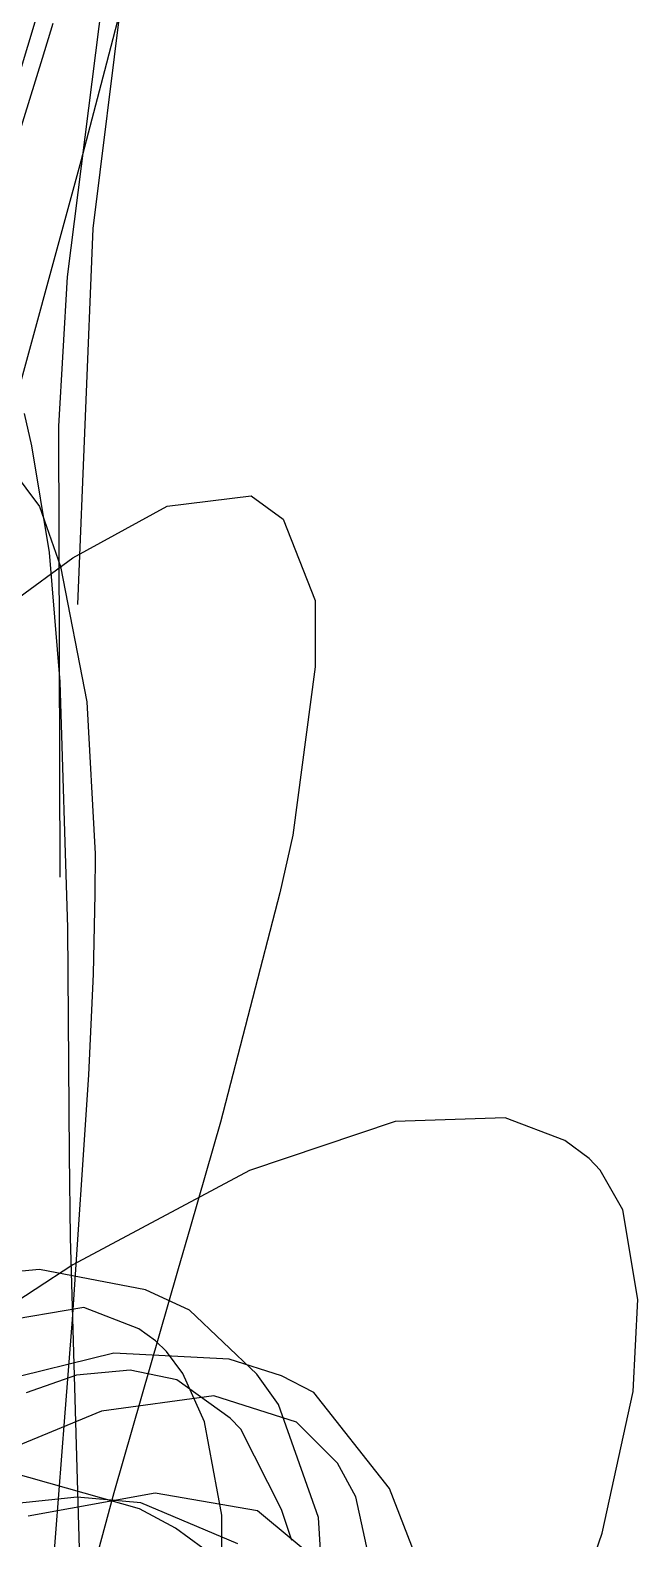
# Model space of a CAD drawing. Header units: metres. Extents: x -233 to 379, y -58 to 1087.
# Drawn here: x -42.18 to -30.19, y 62.79 to 92.55 of the extents above; entities that cross this region are included whole.
import ezdxf

# ---------------------------------------------------------------- set-up
doc = ezdxf.new("R2010")
doc.units = ezdxf.units.M

msp = doc.modelspace()

# ---------------------------------------------------------------- linework, layer by layer
for p, q in [((-42.679, 90.732, -1328.291), (-41.637, 94.189, -1321.429)), ((-40.709, 91.752, -1324.348), (-40.162, 93.861, -1319.787)), ((-40.712, 93.496, -1281.866), (-41.45, 87.685, -1280.036)), ((-40.386, 93.134, -1281.082), (-40.943, 88.635, -1279.445)), ((-41.934, 92, -1325.593), (-41.725, 92.691, -1324.194)), ((-43.539, 86.841, -1335.226), (-41.934, 92, -1325.593)), ((-41.176, 89.971, -1328.025), (-40.709, 91.752, -1324.348)), ((-42.702, 84.379, -1338.582), (-41.176, 89.971, -1328.025)), ((-40.943, 88.635, -1279.445), (-41.249, 81.219, -1277.879)), ((-41.45, 87.685, -1280.036), (-41.624, 84.737, -1279.447)), ((-42.297, 84.992, -1281.354), (-42.152, 84.354, -1280.66)), ((-43.037, 84.541, -1285.687), (-41.995, 83.156, -1281.383)), ((-41.624, 84.737, -1279.447), (-41.596, 75.844, -1278.215)), ((-42.152, 84.354, -1280.66), (-41.805, 82.246, -1278.898)), ((-39.478, 83.159, -1302.411), (-37.818, 83.365, -1295.949)), ((-37.818, 83.365, -1295.949), (-37.187, 82.905, -1292.812)), ((-41.995, 83.156, -1281.383), (-41.58, 81.968, -1279.473)), ((-41.34, 82.141, -1308.824), (-39.478, 83.159, -1302.411)), ((-37.187, 82.905, -1292.812), (-36.557, 81.3, -1288.104)), ((-42.502, 81.29, -1312.645), (-41.34, 82.141, -1308.824)), ((-41.805, 82.246, -1278.898), (-41.595, 79.693, -1277.624)), ((-41.58, 81.968, -1279.473), (-41.065, 79.302, -1276.64)), ((-36.557, 81.3, -1288.104), (-36.558, 79.994, -1286.274)), ((-36.558, 79.994, -1286.274), (-36.995, 76.669, -1283.313)), ((-41.595, 79.693, -1277.624), (-41.441, 74.845, -1276.358)), ((-41.065, 79.302, -1276.64), (-40.897, 76.305, -1274.857)), ((-36.995, 76.669, -1283.313), (-37.254, 75.535, -1282.756)), ((-40.897, 76.305, -1274.857), (-40.902, 75.514, -1274.56)), ((-40.902, 75.514, -1274.56), (-40.939, 73.927, -1274.062)), ((-37.254, 75.535, -1282.756), (-38.423, 71.008, -1281.198)), ((-41.441, 74.845, -1276.358), (-41.411, 70.367, -1276.062)), ((-40.939, 73.927, -1274.062), (-41.028, 71.942, -1273.614)), ((-41.028, 71.942, -1273.614), (-41.349, 67.121, -1273.052)), ((-38.423, 71.008, -1281.198), (-39.015, 68.953, -1280.905)), ((-34.977, 71.024, -1296.682), (-37.854, 70.055, -1292.496)), ((-32.807, 71.093, -1301.81), (-34.977, 71.024, -1296.682)), ((-31.629, 70.65, -1306.035), (-32.807, 71.093, -1301.81)), ((-31.151, 70.292, -1308.29), (-31.629, 70.65, -1306.035)), ((-41.411, 70.367, -1276.062), (-41.39, 68.735, -1276.1)), ((-30.93, 70.066, -1309.518), (-31.151, 70.292, -1308.29)), ((-37.854, 70.055, -1292.496), (-41.339, 68.197, -1289.43)), ((-30.486, 69.283, -1312.984), (-30.93, 70.066, -1309.518)), ((-30.19, 67.511, -1319.12), (-30.486, 69.283, -1312.984)), ((-39.015, 68.953, -1280.905), (-39.27, 68.071, -1280.832)), ((-41.39, 68.735, -1276.1), (-41.193, 61.93, -1276.591)), ((-41.339, 68.197, -1289.43), (-43.291, 66.917, -1288.396)), ((-41.993, 68.103, -1304.643), (-42.481, 68.06, -1303.61)), ((-39.903, 67.703, -1310.32), (-41.993, 68.103, -1304.643)), ((-39.27, 68.071, -1280.832), (-40.527, 63.696, -1280.687)), ((-39.039, 67.305, -1313.187), (-39.903, 67.703, -1310.32)), ((-41.124, 67.355, -1302.726), (-42.958, 67.046, -1295.941)), ((-40.033, 66.936, -1308.341), (-41.124, 67.355, -1302.726)), ((-37.711, 66.043, -1319.132), (-39.039, 67.305, -1313.187)), ((-30.285, 65.696, -1324.463), (-30.19, 67.511, -1319.12)), ((-41.349, 67.121, -1273.052), (-41.505, 65.192, -1273.07)), ((-39.707, 66.697, -1310.33), (-40.033, 66.936, -1308.341)), ((-39.491, 66.49, -1311.784), (-39.707, 66.697, -1310.33)), ((-40.53, 66.455, -1300.081), (-42.832, 65.888, -1296.196)), ((-38.252, 66.336, -1305.376), (-40.53, 66.455, -1300.081)), ((-39.165, 66.055, -1314.324), (-39.491, 66.49, -1311.784)), ((-40.204, 66.12, -1305.706), (-41.263, 66.018, -1301.962)), ((-39.289, 65.929, -1309.602), (-40.204, 66.12, -1305.706)), ((-37.22, 66.01, -1308.379), (-38.252, 66.336, -1305.376)), ((-41.263, 66.018, -1301.962), (-42.256, 65.672, -1299.025)), ((-38.237, 65.171, -1315.428), (-39.289, 65.929, -1309.602)), ((-38.739, 65.1, -1318.758), (-39.165, 66.055, -1314.324)), ((-37.281, 65.444, -1321.519), (-37.711, 66.043, -1319.132)), ((-36.581, 65.675, -1310.541), (-37.22, 66.01, -1308.379)), ((-38.558, 65.614, -1295.462), (-40.776, 65.31, -1291.072)), ((-36.928, 65.096, -1300.849), (-38.558, 65.614, -1295.462)), ((-35.09, 63.782, -1318.253), (-36.581, 65.675, -1310.541)), ((-30.892, 62.906, -1331.609), (-30.285, 65.696, -1324.463)), ((-40.776, 65.31, -1291.072), (-43.849, 64.038, -1287.371)), ((-41.505, 65.192, -1273.07), (-41.746, 62.098, -1273.257)), ((-38.023, 64.952, -1316.782), (-38.237, 65.171, -1315.428)), ((-36.488, 63.212, -1328.755), (-37.281, 65.444, -1321.519)), ((-38.401, 63.259, -1325.523), (-38.739, 65.1, -1318.758)), ((-37.224, 63.373, -1323.883), (-38.023, 64.952, -1316.782)), ((-36.113, 64.281, -1305.204), (-36.928, 65.096, -1300.849)), ((-35.756, 63.621, -1308.029), (-36.113, 64.281, -1305.204)), ((-40.02, 63.386, -1312.514), (-42.557, 64.102, -1306.044)), ((-39.712, 63.694, -1304.489), (-42.221, 63.237, -1299.558)), ((-40.527, 63.696, -1280.687), (-41.392, 60.513, -1280.888)), ((-37.695, 63.343, -1310.371), (-39.712, 63.694, -1304.489)), ((-34.525, 62.324, -1322.998), (-35.09, 63.782, -1318.253)), ((-41.253, 63.613, -1304.072), (-43.54, 63.374, -1300.03)), ((-39.994, 63.504, -1306.795), (-41.253, 63.613, -1304.072)), ((-39.315, 63.003, -1314.698), (-40.02, 63.386, -1312.514)), ((-38.085, 62.691, -1312.329), (-39.994, 63.504, -1306.795)), ((-35.462, 62.29, -1312.762), (-35.756, 63.621, -1308.029)), ((-38.394, 60.882, -1332.782), (-38.401, 63.259, -1325.523)), ((-36.167, 62.076, -1317.647), (-37.695, 63.343, -1310.371)), ((-37.018, 62.758, -1326.285), (-37.224, 63.373, -1323.883)), ((-36.296, 60.007, -1337.343), (-36.488, 63.212, -1328.755)), ((-38.771, 62.609, -1316.589), (-39.315, 63.003, -1314.698)), ((-32.144, 59.317, -1339.725), (-30.892, 62.906, -1331.609))]:
    msp.add_line(p, q)

doc.saveas('drawing.dxf')
